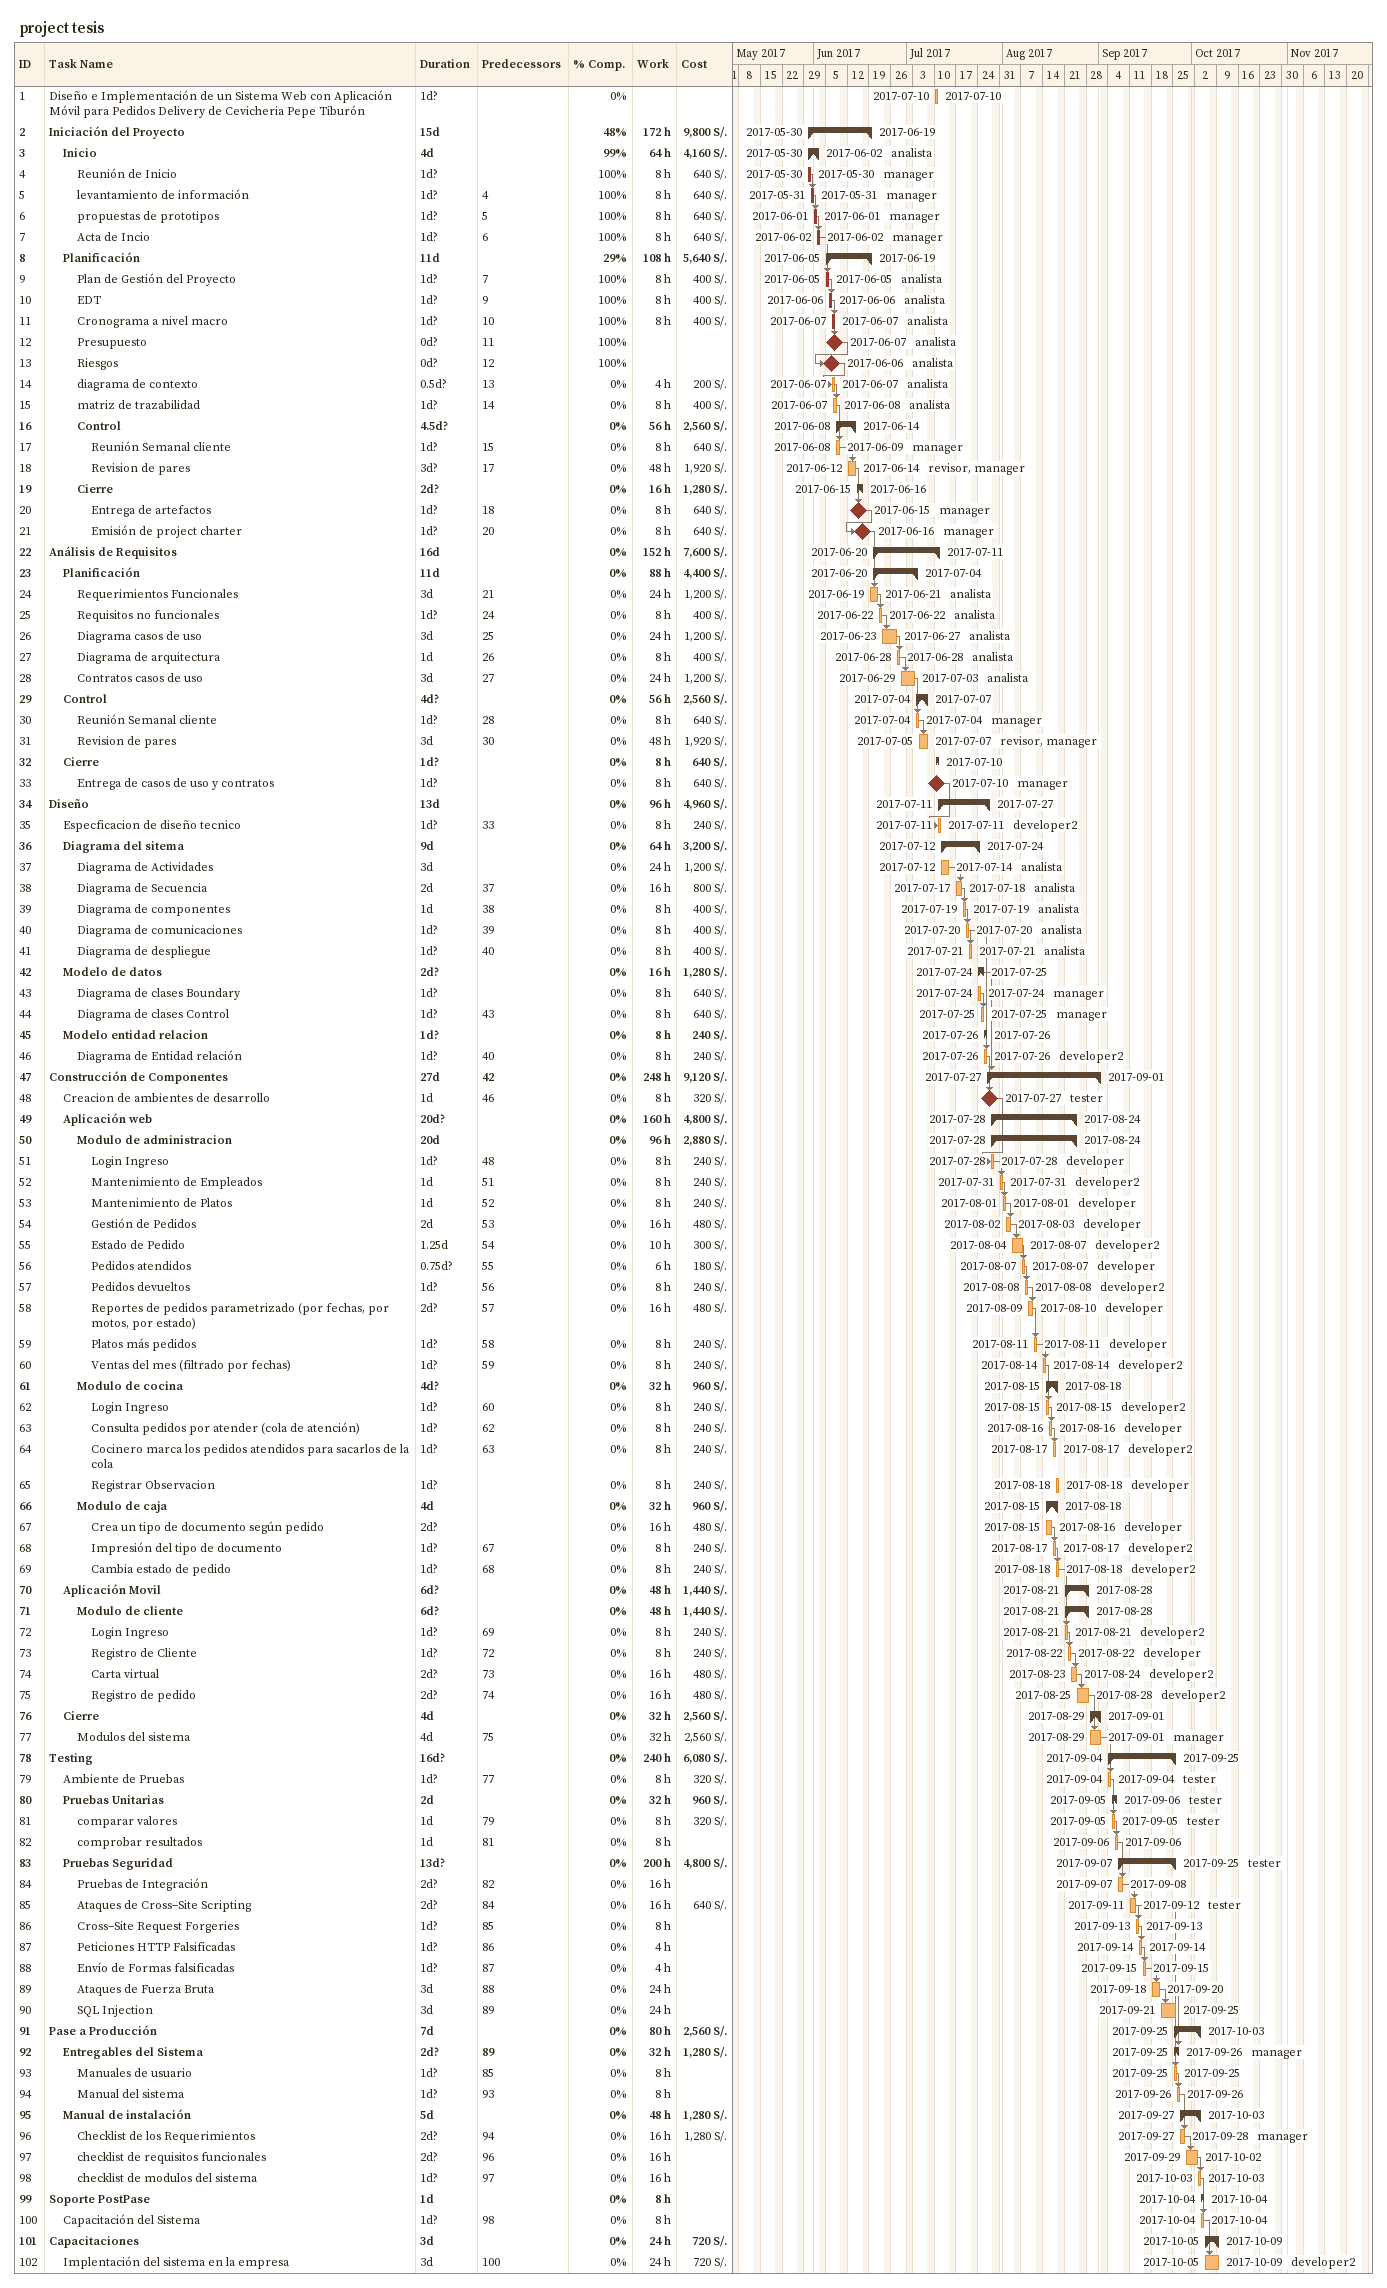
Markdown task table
project tesis

| ID | Level | Task | Duration | Start | Finish | Predecessors | Resources | % complete | Work (h) | Cost (S/.) |
|---|---|---|---|---|---|---|---|---|---|---|
| 1 | 1 | Diseño e Implementación de un Sistema Web con Aplicación Móvil para Pedidos Delivery de Cevicheria Pepe Tiburón | 1d? | 2017-07-10 | 2017-07-10 |  |  | 0 |  |  |
| 2 | 1 | **Iniciación del Proyecto** | 15d | 2017-05-30 | 2017-06-19 |  |  | 48 | 172 | 9800 |
| 3 | 2 | **Inicio** | 4d | 2017-05-30 | 2017-06-02 |  | analista | 99 | 64 | 4160 |
| 4 | 3 | Reunión de Inicio | 1d? | 2017-05-30 | 2017-05-30 |  | manager | 100 | 8 | 640 |
| 5 | 3 | levantamiento de información | 1d? | 2017-05-31 | 2017-05-31 | 4 | manager | 100 | 8 | 640 |
| 6 | 3 | propuestas de prototipos | 1d? | 2017-06-01 | 2017-06-01 | 5 | manager | 100 | 8 | 640 |
| 7 | 3 | Acta de Incio | 1d? | 2017-06-02 | 2017-06-02 | 6 | manager | 100 | 8 | 640 |
| 8 | 2 | **Planificación** | 11d | 2017-06-05 | 2017-06-19 |  |  | 29 | 108 | 5640 |
| 9 | 3 | Plan de Gestión del Proyecto | 1d? | 2017-06-05 | 2017-06-05 | 7 | analista | 100 | 8 | 400 |
| 10 | 3 | EDT | 1d? | 2017-06-06 | 2017-06-06 | 9 | analista | 100 | 8 | 400 |
| 11 | 3 | Cronograma a nivel macro | 1d? | 2017-06-07 | 2017-06-07 | 10 | analista | 100 | 8 | 400 |
| 12 | 3 | Presupuesto | 0d? | 2017-06-07 | 2017-06-07 | 11 | analista | 100 |  |  |
| 13 | 3 | Riesgos | 0d? | 2017-06-06 | 2017-06-06 | 12 | analista | 100 |  |  |
| 14 | 3 | diagrama de contexto | 0.5d? | 2017-06-07 | 2017-06-07 | 13 | analista | 0 | 4 | 200 |
| 15 | 3 | matriz de trazabilidad | 1d? | 2017-06-07 | 2017-06-08 | 14 | analista | 0 | 8 | 400 |
| 16 | 3 | **Control** | 4.5d? | 2017-06-08 | 2017-06-14 |  |  | 0 | 56 | 2560 |
| 17 | 4 | Reunión Semanal cliente | 1d? | 2017-06-08 | 2017-06-09 | 15 | manager | 0 | 8 | 640 |
| 18 | 4 | Revision de pares | 3d? | 2017-06-12 | 2017-06-14 | 17 | revisor, manager | 0 | 48 | 1920 |
| 19 | 3 | **Cierre** | 2d? | 2017-06-15 | 2017-06-16 |  |  | 0 | 16 | 1280 |
| 20 | 4 | Entrega de artefactos | 1d? | 2017-06-15 | 2017-06-15 | 18 | manager | 0 | 8 | 640 |
| 21 | 4 | Emisión de project charter | 1d? | 2017-06-16 | 2017-06-16 | 20 | manager | 0 | 8 | 640 |
| 22 | 1 | **Análisis de Requisitos** | 16d | 2017-06-20 | 2017-07-11 |  |  | 0 | 152 | 7600 |
| 23 | 2 | **Planificación** | 11d | 2017-06-20 | 2017-07-04 |  |  | 0 | 88 | 4400 |
| 24 | 3 | Requerimientos Funcionales | 3d | 2017-06-19 | 2017-06-21 | 21 | analista | 0 | 24 | 1200 |
| 25 | 3 | Requisitos no funcionales | 1d? | 2017-06-22 | 2017-06-22 | 24 | analista | 0 | 8 | 400 |
| 26 | 3 | Diagrama casos de uso | 3d | 2017-06-23 | 2017-06-27 | 25 | analista | 0 | 24 | 1200 |
| 27 | 3 | Diagrama de arquitectura | 1d | 2017-06-28 | 2017-06-28 | 26 | analista | 0 | 8 | 400 |
| 28 | 3 | Contratos casos de uso | 3d | 2017-06-29 | 2017-07-03 | 27 | analista | 0 | 24 | 1200 |
| 29 | 2 | **Control** | 4d? | 2017-07-04 | 2017-07-07 |  |  | 0 | 56 | 2560 |
| 30 | 3 | Reunión Semanal cliente | 1d? | 2017-07-04 | 2017-07-04 | 28 | manager | 0 | 8 | 640 |
| 31 | 3 | Revision de pares | 3d | 2017-07-05 | 2017-07-07 | 30 | revisor, manager | 0 | 48 | 1920 |
| 32 | 2 | **Cierre** | 1d? | 2017-07-10 | 2017-07-10 |  |  | 0 | 8 | 640 |
| 33 | 3 | Entrega de casos de uso y contratos | 1d? | 2017-07-10 | 2017-07-10 |  | manager | 0 | 8 | 640 |
| 34 | 1 | **Diseño** | 13d | 2017-07-11 | 2017-07-27 |  |  | 0 | 96 | 4960 |
| 35 | 2 | Especficacion de diseño tecnico | 1d? | 2017-07-11 | 2017-07-11 | 33 | developer2 | 0 | 8 | 240 |
| 36 | 2 | **Diagrama del sitema** | 9d | 2017-07-12 | 2017-07-24 |  |  | 0 | 64 | 3200 |
| 37 | 3 | Diagrama de Actividades | 3d | 2017-07-12 | 2017-07-14 |  | analista | 0 | 24 | 1200 |
| 38 | 3 | Diagrama de Secuencia | 2d | 2017-07-17 | 2017-07-18 | 37 | analista | 0 | 16 | 800 |
| 39 | 3 | Diagrama de componentes | 1d | 2017-07-19 | 2017-07-19 | 38 | analista | 0 | 8 | 400 |
| 40 | 3 | Diagrama de comunicaciones | 1d? | 2017-07-20 | 2017-07-20 | 39 | analista | 0 | 8 | 400 |
| 41 | 3 | Diagrama de despliegue | 1d? | 2017-07-21 | 2017-07-21 | 40 | analista | 0 | 8 | 400 |
| 42 | 2 | **Modelo de datos** | 2d? | 2017-07-24 | 2017-07-25 |  |  | 0 | 16 | 1280 |
| 43 | 3 | Diagrama de clases Boundary | 1d? | 2017-07-24 | 2017-07-24 |  | manager | 0 | 8 | 640 |
| 44 | 3 | Diagrama de clases Control | 1d? | 2017-07-25 | 2017-07-25 | 43 | manager | 0 | 8 | 640 |
| 45 | 2 | **Modelo entidad relacion** | 1d? | 2017-07-26 | 2017-07-26 |  |  | 0 | 8 | 240 |
| 46 | 3 | Diagrama de Entidad relación | 1d? | 2017-07-26 | 2017-07-26 | 40 | developer2 | 0 | 8 | 240 |
| 47 | 1 | **Construcción de Componentes** | 27d | 2017-07-27 | 2017-09-01 | 42 |  | 0 | 248 | 9120 |
| 48 | 2 | Creacion de ambientes de desarrollo | 1d | 2017-07-27 | 2017-07-27 | 46 | tester | 0 | 8 | 320 |
| 49 | 2 | **Aplicación web** | 20d? | 2017-07-28 | 2017-08-24 |  |  | 0 | 160 | 4800 |
| 50 | 3 | **Modulo de administracion** | 20d | 2017-07-28 | 2017-08-24 |  |  | 0 | 96 | 2880 |
| 51 | 4 | Login Ingreso | 1d? | 2017-07-28 | 2017-07-28 | 48 | developer | 0 | 8 | 240 |
| 52 | 4 | Mantenimiento de Empleados | 1d | 2017-07-31 | 2017-07-31 | 51 | developer2 | 0 | 8 | 240 |
| 53 | 4 | Mantenimiento de Platos | 1d | 2017-08-01 | 2017-08-01 | 52 | developer | 0 | 8 | 240 |
| 54 | 4 | Gestión de Pedidos | 2d | 2017-08-02 | 2017-08-03 | 53 | developer | 0 | 16 | 480 |
| 55 | 4 | Estado de Pedido | 1.25d | 2017-08-04 | 2017-08-07 | 54 | developer2 | 0 | 10 | 300 |
| 56 | 4 | Pedidos atendidos | 0.75d? | 2017-08-07 | 2017-08-07 | 55 | developer | 0 | 6 | 180 |
| 57 | 4 | Pedidos devueltos | 1d? | 2017-08-08 | 2017-08-08 | 56 | developer2 | 0 | 8 | 240 |
| 58 | 4 | Reportes de pedidos parametrizado (por fechas, por motos, por estado) | 2d? | 2017-08-09 | 2017-08-10 | 57 | developer | 0 | 16 | 480 |
| 59 | 4 | Platos más pedidos | 1d? | 2017-08-11 | 2017-08-11 | 58 | developer | 0 | 8 | 240 |
| 60 | 4 | Ventas del mes (filtrado por fechas) | 1d? | 2017-08-14 | 2017-08-14 | 59 | developer2 | 0 | 8 | 240 |
| 61 | 3 | **Modulo de cocina** | 4d? | 2017-08-15 | 2017-08-18 |  |  | 0 | 32 | 960 |
| 62 | 4 | Login Ingreso | 1d? | 2017-08-15 | 2017-08-15 | 60 | developer2 | 0 | 8 | 240 |
| 63 | 4 | Consulta pedidos por atender (cola de atención) | 1d? | 2017-08-16 | 2017-08-16 | 62 | developer | 0 | 8 | 240 |
| 64 | 4 | Cocinero marca los pedidos atendidos para sacarlos de la cola | 1d? | 2017-08-17 | 2017-08-17 | 63 | developer2 | 0 | 8 | 240 |
| 65 | 4 | Registrar Observacion | 1d? | 2017-08-18 | 2017-08-18 |  | developer | 0 | 8 | 240 |
| 66 | 3 | **Modulo de caja** | 4d | 2017-08-15 | 2017-08-18 |  |  | 0 | 32 | 960 |
| 67 | 4 | Crea un tipo de documento según pedido | 2d? | 2017-08-15 | 2017-08-16 |  | developer | 0 | 16 | 480 |
| 68 | 4 | Impresión del tipo de documento | 1d? | 2017-08-17 | 2017-08-17 | 67 | developer2 | 0 | 8 | 240 |
| 69 | 4 | Cambia estado de pedido | 1d? | 2017-08-18 | 2017-08-18 | 68 | developer2 | 0 | 8 | 240 |
| 70 | 2 | **Aplicación Movil** | 6d? | 2017-08-21 | 2017-08-28 |  |  | 0 | 48 | 1440 |
| 71 | 3 | **Modulo de cliente** | 6d? | 2017-08-21 | 2017-08-28 |  |  | 0 | 48 | 1440 |
| 72 | 4 | Login Ingreso | 1d? | 2017-08-21 | 2017-08-21 | 69 | developer2 | 0 | 8 | 240 |
| 73 | 4 | Registro de Cliente | 1d? | 2017-08-22 | 2017-08-22 | 72 | developer | 0 | 8 | 240 |
| 74 | 4 | Carta virtual | 2d? | 2017-08-23 | 2017-08-24 | 73 | developer2 | 0 | 16 | 480 |
| 75 | 4 | Registro de pedido | 2d? | 2017-08-25 | 2017-08-28 | 74 | developer2 | 0 | 16 | 480 |
| 76 | 2 | **Cierre** | 4d | 2017-08-29 | 2017-09-01 |  |  | 0 | 32 | 2560 |
| 77 | 3 | Modulos del sistema | 4d | 2017-08-29 | 2017-09-01 | 75 | manager | 0 | 32 | 2560 |
| 78 | 1 | **Testing** | 16d? | 2017-09-04 | 2017-09-25 |  |  | 0 | 240 | 6080 |
| 79 | 2 | Ambiente de Pruebas | 1d? | 2017-09-04 | 2017-09-04 | 77 | tester | 0 | 8 | 320 |
| 80 | 2 | **Pruebas Unitarias** | 2d | 2017-09-05 | 2017-09-06 |  | tester | 0 | 32 | 960 |
| 81 | 3 | comparar valores | 1d | 2017-09-05 | 2017-09-05 | 79 | tester | 0 | 8 | 320 |
| 82 | 3 | comprobar resultados | 1d | 2017-09-06 | 2017-09-06 | 81 |  | 0 | 8 |  |
| 83 | 2 | **Pruebas Seguridad** | 13d? | 2017-09-07 | 2017-09-25 |  | tester | 0 | 200 | 4800 |
| 84 | 3 | Pruebas de Integración | 2d? | 2017-09-07 | 2017-09-08 | 82 |  | 0 | 16 |  |
| 85 | 3 | Ataques de Cross−Site Scripting | 2d? | 2017-09-11 | 2017-09-12 | 84 | tester | 0 | 16 | 640 |
| 86 | 3 | Cross−Site Request Forgeries | 1d? | 2017-09-13 | 2017-09-13 | 85 |  | 0 | 8 |  |
| 87 | 3 | Peticiones HTTP Falsificadas | 1d? | 2017-09-14 | 2017-09-14 | 86 |  | 0 | 4 |  |
| 88 | 3 | Envío de Formas falsificadas | 1d? | 2017-09-15 | 2017-09-15 | 87 |  | 0 | 4 |  |
| 89 | 3 | Ataques de Fuerza Bruta | 3d | 2017-09-18 | 2017-09-20 | 88 |  | 0 | 24 |  |
| 90 | 3 | SQL Injection | 3d | 2017-09-21 | 2017-09-25 | 89 |  | 0 | 24 |  |
| 91 | 1 | **Pase a Producción** | 7d | 2017-09-25 | 2017-10-03 |  |  | 0 | 80 | 2560 |
| 92 | 2 | **Entregables del Sistema** | 2d? | 2017-09-25 | 2017-09-26 | 89 | manager | 0 | 32 | 1280 |
| 93 | 3 | Manuales de usuario | 1d? | 2017-09-25 | 2017-09-25 | 85 |  | 0 | 8 |  |
| 94 | 3 | Manual del sistema | 1d? | 2017-09-26 | 2017-09-26 | 93 |  | 0 | 8 |  |
| 95 | 2 | **Manual de instalación** | 5d | 2017-09-27 | 2017-10-03 |  |  | 0 | 48 | 1280 |
| 96 | 3 | Checklist de los Requerimientos | 2d? | 2017-09-27 | 2017-09-28 | 94 | manager | 0 | 16 | 1280 |
| 97 | 3 | checklist de requisitos funcionales | 2d? | 2017-09-29 | 2017-10-02 | 96 |  | 0 | 16 |  |
| 98 | 3 | checklist de modulos del sistema | 1d? | 2017-10-03 | 2017-10-03 | 97 |  | 0 | 16 |  |
| 99 | 1 | **Soporte PostPase** | 1d | 2017-10-04 | 2017-10-04 |  |  | 0 | 8 |  |
| 100 | 2 | Capacitación del Sistema | 1d? | 2017-10-04 | 2017-10-04 | 98 |  | 0 | 8 |  |
| 101 | 1 | **Capacitaciones** | 3d | 2017-10-05 | 2017-10-09 |  |  | 0 | 24 | 720 |
| 102 | 2 | Implentación del sistema en la empresa | 3d | 2017-10-05 | 2017-10-09 | 100 | developer2 | 0 | 24 | 720 |
